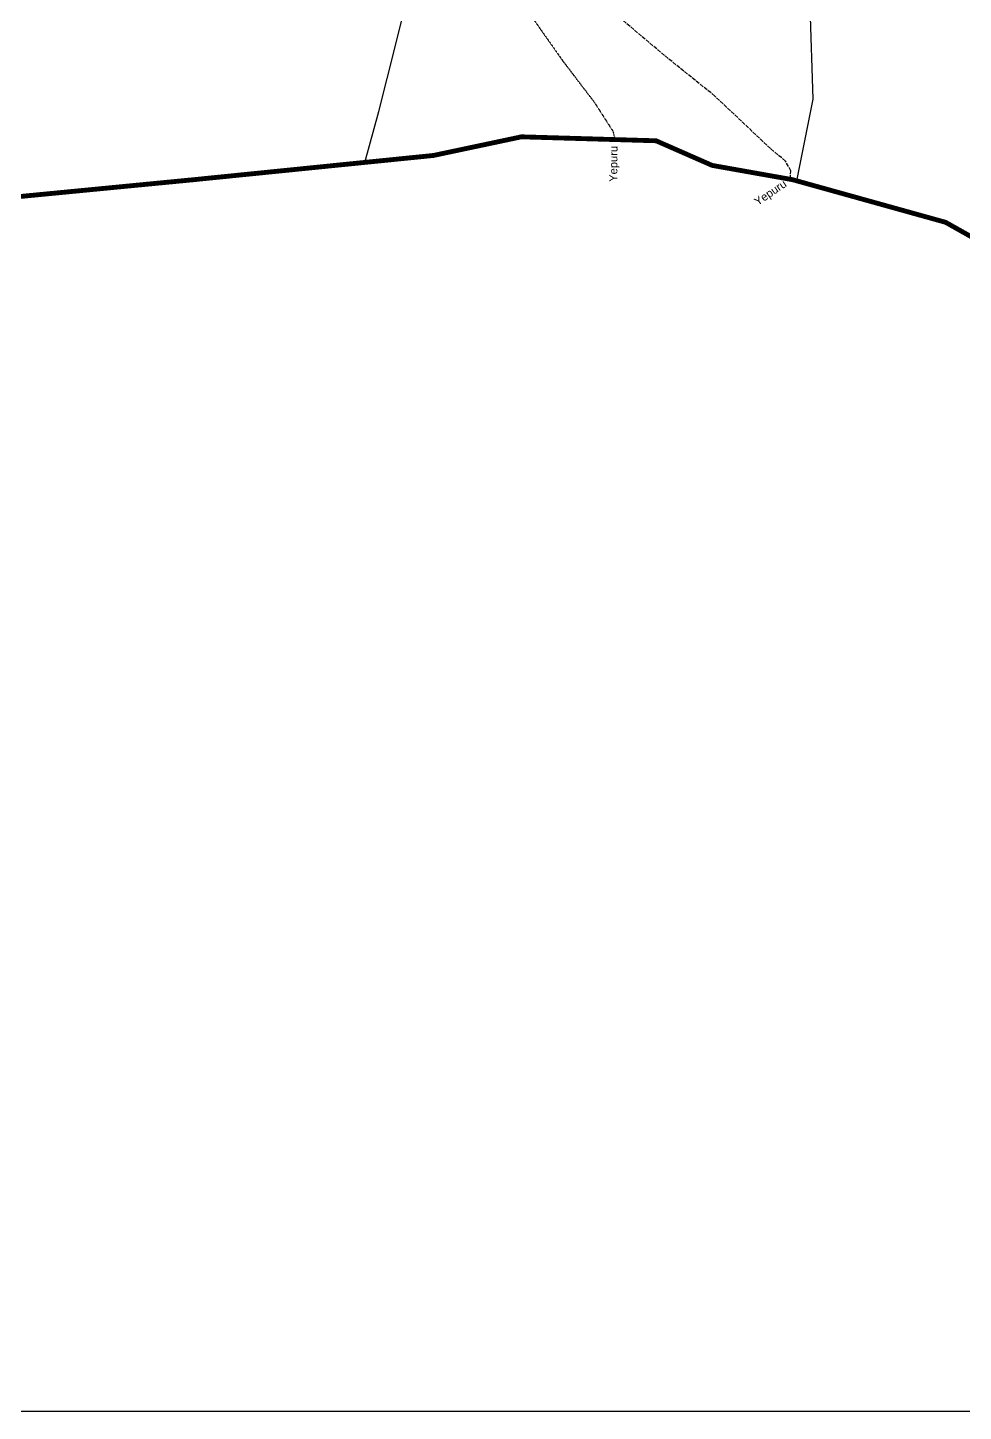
# Model space of a CAD drawing. Header units: inches. Extents: x 331956 to 347868, y 1573639 to 1584878.
# Drawn here: x 337772 to 340578, y 1573639 to 1577787 of the extents above; entities that cross this region are included whole.
import ezdxf

# ---------------------------------------------------------------- set-up
doc = ezdxf.new("R2010")
doc.units = ezdxf.units.IN
doc.header["$MEASUREMENT"] = 0
for name, pattern in [('ACAD_ISO02W100', [15, 12, -3]), ('ACAD_ISO03W100', [30, 12, -18]), ('ACAD_ISO07W100', [3, 0, -3]), ('BORDER', [1.75, 0.5, -0.25, 0.5, -0.25, 0, -0.25])]:
    doc.linetypes.add(name, pattern=pattern)
for name, color, linetype in [('C LINE COO', 6, 'Continuous'), ('CARTTRACK', 30, 'ACAD_ISO02W100'), ('SURVEY_BND', 7, 'Continuous')]:
    doc.layers.add(name, color=color, linetype=linetype)
doc.layers.add('FOOTPATH', color=150, linetype='ACAD_ISO07W100', lineweight=30)
doc.layers.add('VILL_BOUNDARY', color=6, linetype='BORDER', lineweight=30)
doc.styles.get("Standard").update_dxf_attribs({"font": 'arial.ttf'})

msp = doc.modelspace()

# ---------------------------------------------------------------- linework, layer by layer
at = {"layer": 'C LINE COO', "color": 0}
msp.add_lwpolyline([(331956.3, 1573639.2), (347868, 1573639.2), (347868, 1584877.7), (331956.3, 1584877.7), (331956.3, 1573639.2)], dxfattribs=at)
at = {"layer": 'CARTTRACK'}
msp.add_lwpolyline([(340058.4, 1577332.8), (340061.1, 1577357.6), (340044.8, 1577387.2), (339999.5, 1577424.8), (339833, 1577582), (339681.6, 1577704.1), (339535.1, 1577827.8)], dxfattribs=at)
at = {"layer": 'FOOTPATH', "ltscale": 0.002}
msp.add_lwpolyline([(337730.8, 1578539.1), (337897, 1578531.3), (338038.6, 1578531.8), (338151.2, 1578522), (338295, 1578474.8), (338452.1, 1578424.2), (338678, 1578347), (338833.3, 1578284), (338942, 1578220), (339012.8, 1578176), (339131.2, 1578081.5), (339173.6, 1577998.2), (339190.2, 1577952.6), (339298.8, 1577798.4), (339378.4, 1577685.5), (339471.8, 1577563.2), (339527.4, 1577476.4), (339533.4, 1577451.8)], dxfattribs=at)
at = {"layer": 'SURVEY_BND'}
for points in [[(338783.8, 1577383.4), (338825.1, 1577536.1), (338875.3, 1577733.8), (338903.5, 1577846.9), (339007.6, 1578002), (339017.6, 1578138.5), (339034.2, 1578325.5), (339055.6, 1578571.6), (339064, 1578639.7), (339113.3, 1578833.8), (339088.6, 1579012.8), (339090.6, 1579102.8), (339144.3, 1579456.6), (339241.8, 1579674.9), (339331.5, 1579801.1), (339401.6, 1580112.8), (339404.5, 1580149.2)], [(340078.3, 1577328), (340127.3, 1577572.7), (340119.1, 1577850.2), (340119.3, 1578024.3), (340111.5, 1578129.7)]]:
    msp.add_lwpolyline(points, dxfattribs=at)
at = {"layer": 'VILL_BOUNDARY', "color": 6, "linetype": 'ACAD_ISO03W100', "lineweight": -2, "ltscale": 3, "const_width": 14.5}
msp.add_lwpolyline([(337478.3, 1577254.8), (338269.2, 1577331.4), (338988.9, 1577404.1), (339252.9, 1577460), (339656.7, 1577448.1), (339824.8, 1577374.3), (340065.9, 1577331.5), (340524.5, 1577203.8), (340999.4, 1576937), (341314.2, 1576754.5), (341544.4, 1576687.4), (341650.1, 1576590.5), (341767.4, 1576590.3), (342060.7, 1576457.1)], dxfattribs=at)

# ---------------------------------------------------------------- texts
at = {"layer": 'SURVEY_BND'}
for rotation, p in [(89.4489, (339540, 1577324.9)), (34.2228, (339961.2, 1577252.6))]:
    msp.add_text('Yepuru', height=23.99, rotation=rotation, dxfattribs=at).set_placement(p)

doc.saveas('drawing.dxf')
